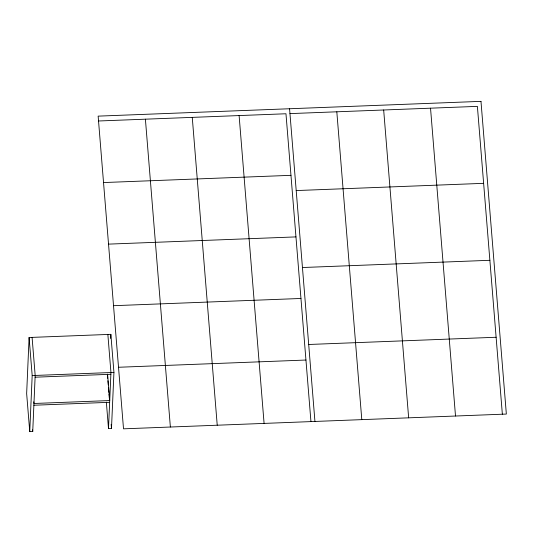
<?xml version="1.0" encoding="UTF-8"?>
<svg xmlns="http://www.w3.org/2000/svg" width="533" height="533" viewBox="0 0 533 533"><rect width="100%" height="100%" fill="white"/><g stroke="black" fill="none" stroke-linecap="round" stroke-linejoin="round"><path stroke-width="0.8" d="M106.347 402.115L108.499 428.599L111.49 428.485L113.935 372.414L110.851 334.338L29.095 337.496L26.65 393.561L29.741 431.637L32.733 431.523L35.178 375.452L32.087 337.376M29.741 431.637L32.187 375.565L29.095 337.496M110.671 338.462L110.851 334.338M108.499 428.599L110.944 372.527L107.859 334.451M98.545 120.991L285.968 113.762L310.946 421.603M289.959 113.609L477.388 106.373L502.359 414.214M103.535 182.559L290.965 175.33M296.201 190.567L483.631 183.339M108.532 244.127L295.962 236.899M302.444 267.526L489.874 260.297M113.529 305.695L300.958 298.467M308.694 344.485L496.116 337.256M118.526 367.264L305.949 360.035M32.187 375.565L113.935 372.414M35.105 377.204L110.871 374.279M33.879 405.24L109.645 402.315M430.531 108.186L455.508 416.02M383.673 109.991L408.651 417.832M336.816 111.797L361.794 419.638M289.566 108.745L314.936 421.45M239.11 115.568L264.088 423.409M192.26 117.38L217.231 425.214M145.402 119.185L170.373 427.026M107.573 374.079L109.725 400.563L33.952 403.488L33.819 401.829M107.433 374.999L107.699 378.31M107.899 380.795L108.239 384.933M108.439 387.418L108.839 392.381M108.972 394.04L109.312 398.178M111.15 424.348L111.49 428.485M32.593 429.865L32.733 431.523M480.979 101.363L98.145 116.134L123.516 428.832L506.35 414.061L480.979 101.363"/></g></svg>
